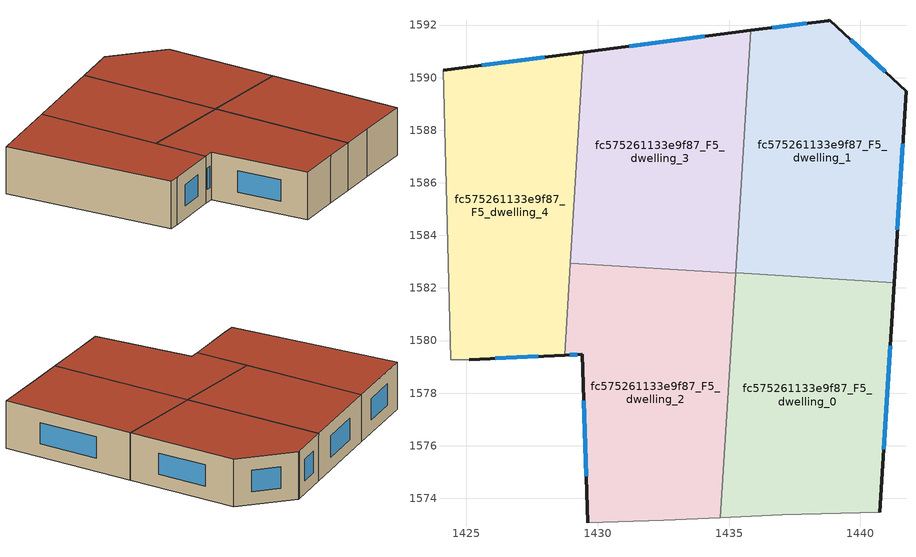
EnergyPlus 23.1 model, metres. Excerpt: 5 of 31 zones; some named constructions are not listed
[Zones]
fc575261133e9f87_F5_dwelling_0
 floor to fc575261133e9f87_F4_dwelling_0 (EU_floor_Construction): 1441.28,1582.21 1440.73,1573.47 1437.02,1573.37 1434.67,1573.26 1435.25,1582.58 z15
 wall outside (EU_wall_Construction): 1440.73,1573.47 1441.28,1582.21 z15:18
 wall adiabatic (EU_wall_Construction): 1434.67,1573.26 1437.02,1573.37 1440.73,1573.47 z15:18
 wall to fc575261133e9f87_F5_dwelling_1 (EU_wall_Construction): 1441.28,1582.21 1435.25,1582.58 z15:18
 wall to fc575261133e9f87_F5_dwelling_2 (EU_wall_Construction): 1435.25,1582.56 1434.67,1573.26 z15:18
 wall to fc575261133e9f87_F5_dwelling_3 (EU_wall_Construction): 1435.25,1582.58 1435.25,1582.56 z15:18
 window (EU_Window_Construction): 1440.88,1575.87 1441.12,1579.8 z15.83:17.17
 roof outside (EU_roof_Construction): 1440.73,1573.47 1441.28,1582.21 1435.25,1582.58 1434.67,1573.26 1437.02,1573.37 z18
fc575261133e9f87_F5_dwelling_1
 floor to fc575261133e9f87_F4_dwelling_1 (EU_floor_Construction): 1441.73,1589.48 1441.28,1582.21 1435.25,1582.58 1435.82,1591.79 1438.77,1592.17 1438.83,1592.18 z15
 wall outside (EU_wall_Construction): 1441.28,1582.21 1441.73,1589.48 1438.83,1592.18 1438.77,1592.17 1435.82,1591.79 z15:18
 wall to fc575261133e9f87_F5_dwelling_3 (EU_wall_Construction): 1435.82,1591.79 1435.25,1582.58 z15:18
 window (EU_Window_Construction): 1440.93,1590.22 1439.63,1591.44 / 1441.4,1584.21 1441.61,1587.48 / 1437.96,1592.07 1436.64,1591.9 z15.83:17.17
 roof outside (EU_roof_Construction): 1441.28,1582.21 1441.73,1589.48 1438.83,1592.18 1438.77,1592.17 1435.82,1591.79 1435.25,1582.58 z18
fc575261133e9f87_F5_dwelling_2
 floor to fc575261133e9f87_F4_dwelling_2 (EU_floor_Construction): 1435.25,1582.56 1434.67,1573.26 1432.52,1573.17 1429.62,1573.07 1429.42,1579.48 1428.75,1579.45 1428.96,1582.95 z15
 wall outside (EU_wall_Construction): 1428.75,1579.45 1429.42,1579.48 1429.62,1573.07 z15:18
 wall to fc575261133e9f87_F5_dwelling_3 (EU_wall_Construction): 1435.25,1582.56 1428.96,1582.95 z15:18
 wall adiabatic (EU_wall_Construction): 1429.62,1573.07 1432.52,1573.17 1434.67,1573.26 z15:18
 wall to fc575261133e9f87_F5_dwelling_4 (EU_wall_Construction): 1428.96,1582.95 1428.75,1579.45 z15:18
 window (EU_Window_Construction): 1428.93,1579.45 1429.23,1579.47 / 1429.47,1577.71 1429.56,1574.83 z15.83:17.17
 roof outside (EU_roof_Construction): 1434.67,1573.26 1435.25,1582.56 1428.96,1582.95 1428.75,1579.45 1429.42,1579.48 1429.62,1573.07 1432.52,1573.17 z18
fc575261133e9f87_F5_dwelling_3
 floor to fc575261133e9f87_F4_dwelling_3 (EU_floor_Construction): 1435.82,1591.79 1435.25,1582.56 1428.96,1582.95 1429.46,1590.97 z15
 wall outside (EU_wall_Construction): 1435.82,1591.79 1429.46,1590.97 z15:18
 wall to fc575261133e9f87_F5_dwelling_4 (EU_wall_Construction): 1429.46,1590.97 1428.96,1582.95 z15:18
 window (EU_Window_Construction): 1434.07,1591.57 1431.21,1591.2 z15.83:17.17
 roof outside (EU_roof_Construction): 1435.25,1582.56 1435.82,1591.79 1429.46,1590.97 1428.96,1582.95 z18
fc575261133e9f87_F5_dwelling_4
 floor to fc575261133e9f87_F4_dwelling_4 (EU_floor_Construction): 1429.46,1590.97 1428.75,1579.45 1425.12,1579.28 1424.42,1579.28 1424.12,1590.28 z15
 wall outside (EU_wall_Construction): 1429.46,1590.97 1424.12,1590.28 / 1425.12,1579.28 1428.75,1579.45 z15:18
 wall adiabatic (EU_wall_Construction): 1424.12,1590.28 1424.42,1579.28 1425.12,1579.28 z15:18
 window (EU_Window_Construction): 1427.99,1590.78 1425.59,1590.47 / 1426.11,1579.32 1427.75,1579.4 z15.83:17.17
 roof outside (EU_roof_Construction): 1428.75,1579.45 1429.46,1590.97 1424.12,1590.28 1424.42,1579.28 1425.12,1579.28 z18
[HVACTEMPLATE:THERMOSTAT] Constant Heating Setpoint=20; Constant Cooling Setpoint=50
EU_HeatOnly_fc575261133e9f87_F0_dwelling_0; EU_HeatOnly_fc575261133e9f87_F0_dwelling_1; EU_HeatOnly_fc575261133e9f87_F0_dwelling_2; EU_HeatOnly_fc575261133e9f87_F0_dwelling_3; EU_HeatOnly_fc575261133e9f87_F0_dwelling_4; EU_HeatOnly_fc575261133e9f87_F0_dwelling_5; EU_HeatOnly_fc575261133e9f87_F1_dwelling_0; EU_HeatOnly_fc575261133e9f87_F1_dwelling_1; EU_HeatOnly_fc575261133e9f87_F1_dwelling_2; EU_HeatOnly_fc575261133e9f87_F1_dwelling_3; EU_HeatOnly_fc575261133e9f87_F1_dwelling_4; EU_HeatOnly_fc575261133e9f87_F2_dwelling_0; EU_HeatOnly_fc575261133e9f87_F2_dwelling_1; EU_HeatOnly_fc575261133e9f87_F2_dwelling_2; EU_HeatOnly_fc575261133e9f87_F2_dwelling_3; EU_HeatOnly_fc575261133e9f87_F2_dwelling_4; EU_HeatOnly_fc575261133e9f87_F3_dwelling_0; EU_HeatOnly_fc575261133e9f87_F3_dwelling_1; EU_HeatOnly_fc575261133e9f87_F3_dwelling_2; EU_HeatOnly_fc575261133e9f87_F3_dwelling_3; EU_HeatOnly_fc575261133e9f87_F3_dwelling_4; EU_HeatOnly_fc575261133e9f87_F4_dwelling_0; EU_HeatOnly_fc575261133e9f87_F4_dwelling_1; EU_HeatOnly_fc575261133e9f87_F4_dwelling_2; EU_HeatOnly_fc575261133e9f87_F4_dwelling_3; EU_HeatOnly_fc575261133e9f87_F4_dwelling_4; EU_HeatOnly_fc575261133e9f87_F5_dwelling_0; EU_HeatOnly_fc575261133e9f87_F5_dwelling_1; EU_HeatOnly_fc575261133e9f87_F5_dwelling_2; EU_HeatOnly_fc575261133e9f87_F5_dwelling_3; EU_HeatOnly_fc575261133e9f87_F5_dwelling_4
[SCHEDULE:CONSTANT]
Name | Hourly Value
EU_AlwaysOn | 1
EU_CoolingOff | 0
[SCHEDULE:FILE] Column Number=1; Rows to Skip at Top=0; Number of Hours of Data=8760; Column Separator=Comma; Interpolate to Timestep=No; Minutes per Item=60; Adjust Schedule for Daylight Savings=Yes
Name | File
EU_Step8_GainSchedule_fc575261133e9f87_F5_dwelling_0_f000 | ../../schedules/fc575261133e9f87/fc575261133e9f87_F5_dwelling_0_f000_gain.csv
EU_Step8_GainSchedule_fc575261133e9f87_F5_dwelling_1_f000 | ../../schedules/fc575261133e9f87/fc575261133e9f87_F5_dwelling_1_f000_gain.csv
EU_Step8_GainSchedule_fc575261133e9f87_F5_dwelling_2_f000 | ../../schedules/fc575261133e9f87/fc575261133e9f87_F5_dwelling_2_f000_gain.csv
EU_Step8_GainSchedule_fc575261133e9f87_F5_dwelling_3_f000 | ../../schedules/fc575261133e9f87/fc575261133e9f87_F5_dwelling_3_f000_gain.csv
EU_Step8_GainSchedule_fc575261133e9f87_F5_dwelling_4_f000 | ../../schedules/fc575261133e9f87/fc575261133e9f87_F5_dwelling_4_f000_gain.csv
